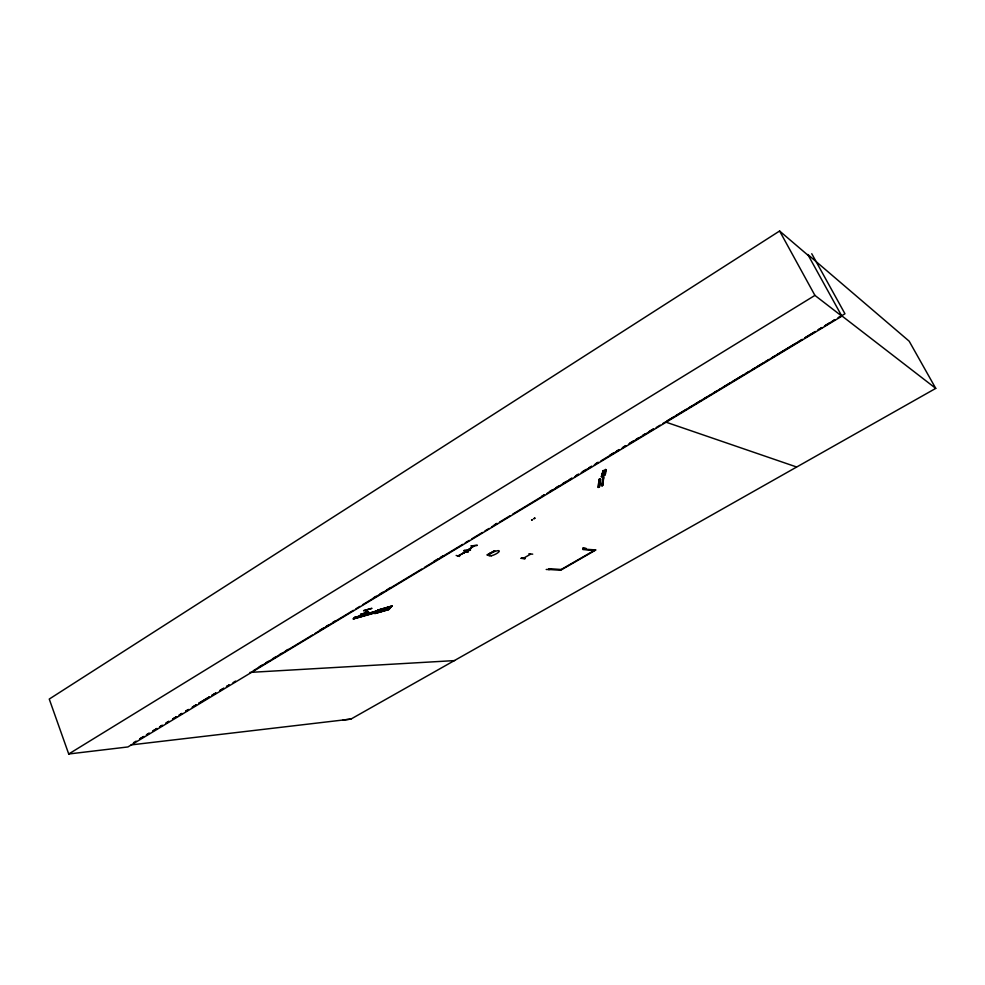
<?xml version="1.0" encoding="UTF-8"?>
<svg xmlns="http://www.w3.org/2000/svg" width="985" height="985" viewBox="0 0 985 985"><rect width="100%" height="100%" fill="white"/><g stroke="black" fill="none" stroke-linecap="round" stroke-linejoin="round"><path stroke-width="1.48" d="M599.163 479.276L598.141 487.452L598.831 487.156M598.264 487.427L599.015 479.584M598.732 487.218L599.249 479.239M600.025 478.907L599.212 486.787M599.582 486.861L600.493 478.907L599.299 486.75M602.34 485.642L603.202 477.737M602.327 485.679L603.583 477.368M603.485 477.639L602.721 485.273M603.066 470.842L601.416 476.752L603.337 470.424L602.155 476.284M601.835 476.592L603.202 470.744M601.404 476.74L603.67 470.571M603.867 475.73L605.11 469.968M360.584 614.258L368.488 612.178M603.78 475.743C607.326 474.979 605.8 462.113 603.99 475.521M604.568 475.287L605.824 469.525L604.433 475.484M353.221 618.974L374.448 613.089M353.381 618.789L374.94 612.522L353.418 618.765M354.625 617.361L354.144 617.915L375.987 611.365M602.721 477.737L601.65 485.937L602.241 485.704M364.512 613.187L365.164 612.732M367.146 610.047L364.536 613.126M367.799 609.666L364.819 613.064M464.292 550.221L470.498 550.098L464.169 550.874L470.128 550.332M531.58 519.957L532.737 519.575L531.691 519.92M534.276 518.578L534.707 518.085M534.252 518.615L535.015 518.147L533.968 518.492M521.053 558.36L525.239 558.47L521.447 558.187M524.931 558.704L521.324 558.187M546.207 569.478L549.975 569.49M467.826 550.246L474.031 545.899L467.493 550.283M490.973 552.77L490.247 552.88M456.166 555.466L459.576 556.451M371.653 608.508L363.588 610.688M363.773 610.626L371.813 608.287M467.112 550.972L467.801 550.775M523.331 558.323L530.472 554.247M593.955 550.64L582.874 549.507L584.339 548.67M457.939 555.983L466.09 551.698L458.05 556.033M477.245 545.333L471.31 545.85M477.269 545.37L471.027 545.998M583.625 549.076L595.9 549.95L560.588 570.278L548.386 569.441L549.064 569.059M808.439 255.632L779.603 231.007L49.25 699.067L68.716 753.993L127.915 746.95L841.855 316.173L807.823 254.512L909.167 341.179L935.75 388.385L350.919 719.087L343.088 720.035M68.716 753.993L814.927 295.401L841.855 316.173M133.517 742.715L136.139 741.139M140.067 738.762L143.982 736.398M146.605 734.81L149.227 733.234M153.143 730.87L157.071 728.494M159.693 726.918L162.303 725.329M166.231 722.965L168.854 721.389M172.781 719.013L176.709 716.649M179.319 715.061L181.942 713.485M185.87 711.121L188.48 709.532M192.407 707.168L196.335 704.792M198.945 703.216L209.423 696.9M212.034 695.312L215.961 692.947L211.96 695.324M219.889 690.571L223.817 688.207L219.827 690.583M232.977 682.679L235.587 681.091M259.178 666.857L261.813 665.269M265.753 662.893L268.376 661.304M272.316 658.928L276.256 656.539M278.89 654.963L281.513 653.375M285.453 650.999L288.076 649.411M319.608 630.375L323.548 627.999M326.17 626.411L328.793 624.822M332.733 622.446L335.368 620.858M373.463 597.87L376.085 596.282M380.025 593.906L382.648 592.317M386.588 589.941L390.528 587.553M433.88 561.388L437.82 559.012M440.443 557.424L443.078 555.836M494.298 524.919L496.933 523.331M541.59 496.366L544.212 494.778M549.47 491.613L552.092 490.025M556.033 487.649L558.667 486.061M562.607 483.684L566.547 481.308M569.17 479.72L571.792 478.131M575.732 475.755L578.367 474.167M582.307 471.79L586.247 469.402M588.87 467.826L591.505 466.237M595.445 463.861L598.067 462.273M609.887 455.132L613.827 452.755M616.462 451.167L619.085 449.579M623.025 447.202L625.647 445.614M629.587 443.238L633.527 440.861M636.162 439.273L638.785 437.685M642.725 435.308L645.347 433.72M649.3 431.344L653.24 428.967M253.231 670.785L271.663 659.654M274.298 658.066L278.25 655.678M280.885 654.089L312.491 635.005M315.126 633.417L353.319 610.368M355.954 608.779L359.907 606.391M362.542 604.802L387.561 589.695M390.195 588.107L421.802 569.034M424.437 567.434L462.63 544.385M465.265 542.797L469.217 540.408M471.852 538.82L482.391 532.466M485.026 530.878L488.979 528.489M491.613 526.901L496.883 523.725M499.518 522.124L510.045 515.771M512.68 514.182L544.286 495.098M546.921 493.51L571.953 478.402M574.587 476.814L578.54 474.438M581.162 472.849L591.702 466.484M594.337 464.895L598.289 462.507M600.924 460.918L619.368 449.788M621.991 448.2L625.943 445.811M628.578 444.223L653.609 429.128M656.244 427.527L660.196 425.151M662.819 423.562L665.454 421.974L796.508 466.952M673.247 417.271L666.759 421.186L700.963 400.563M675.845 415.707L686.225 409.428M688.823 407.864L692.714 405.512M695.312 403.948L710.887 394.542M713.485 392.978L717.375 390.626M719.973 389.063L730.365 382.796M732.963 381.232L743.343 374.965M745.941 373.389L749.831 371.037M752.442 369.473L762.932 363.145M765.554 361.557L769.482 359.18M772.105 357.604L795.695 343.359M798.318 341.783L802.258 339.406M804.88 337.818L815.358 331.489M821.921 327.537L817.981 329.913L821.958 327.636M824.543 325.949L829.776 322.785M832.399 321.208L835.021 319.62L824.58 326.047M838.961 317.244L841.584 315.668L935.75 388.385M139.858 738.787L142.48 737.211M146.408 734.835L149.03 733.259M152.97 730.882L156.898 728.518M159.521 726.93L162.143 725.354M166.071 722.978L168.694 721.402M172.634 719.025L176.561 716.661M179.184 715.085L181.806 713.497M185.746 711.133L188.369 709.545M192.297 707.181L196.237 704.804M198.859 703.228L209.349 696.9M703.598 398.974L707.538 396.598M710.173 395.022L720.688 388.681M723.322 387.093L748.304 372.022M750.939 370.446L754.879 368.07M757.514 366.482L768.041 360.141M770.664 358.552L774.616 356.176M777.239 354.588L802.233 339.529M804.856 337.941L815.383 331.6M837.73 318.13L844.958 313.772L811.751 253.724M463.221 553.028L470.892 548.473L463.406 552.991M487.23 554.961L494.741 550.689L487.169 554.9M528.859 553.816L532.713 554.149M586.297 548.583L582.64 548.35L585.976 548.731M582.985 548.214L586.321 548.608M584.068 548.719L583.477 549.064L584.154 548.682M548.386 569.441L549.679 568.702L561.204 569.502M559.936 570.229L595.26 549.889M464.354 551.12L468.158 551.945L464.218 550.664M360.473 614.492L368.649 611.981M375.581 612.571L389.875 608.459M389.678 608.681L375.704 612.621M374.977 613.261L389.186 609.247M374.756 613.507L389.198 609.21M377.809 610.047L392.104 605.984M377.735 610.331L392.092 606.021M377.6 610.466L391.882 606.243M354.391 617.607L376.011 611.082M391.267 606.92L376.762 611.389L391.242 606.957M375.962 611.402L354.329 617.669M391.131 607.08L376.898 611.254M131.116 744.906L350.919 719.087M464.44 551.009L467.801 552.068M249.993 672.398L454.639 660.59M603.67 477.331L602.808 485.236M374.879 613.544L388.841 609.604M779.603 231.007L814.927 295.401M229.049 685.043L226.427 686.619L229.012 685.043M389.925 608.25L375.802 612.338L390.035 608.287M491.466 555.749A5.701 1.416 -24.5 0 0 499.296 551.107A5.701 1.416 -24.5 0 0 491.466 553.077A5.701 1.416 -24.5 0 0 491.466 555.749"/></g></svg>
